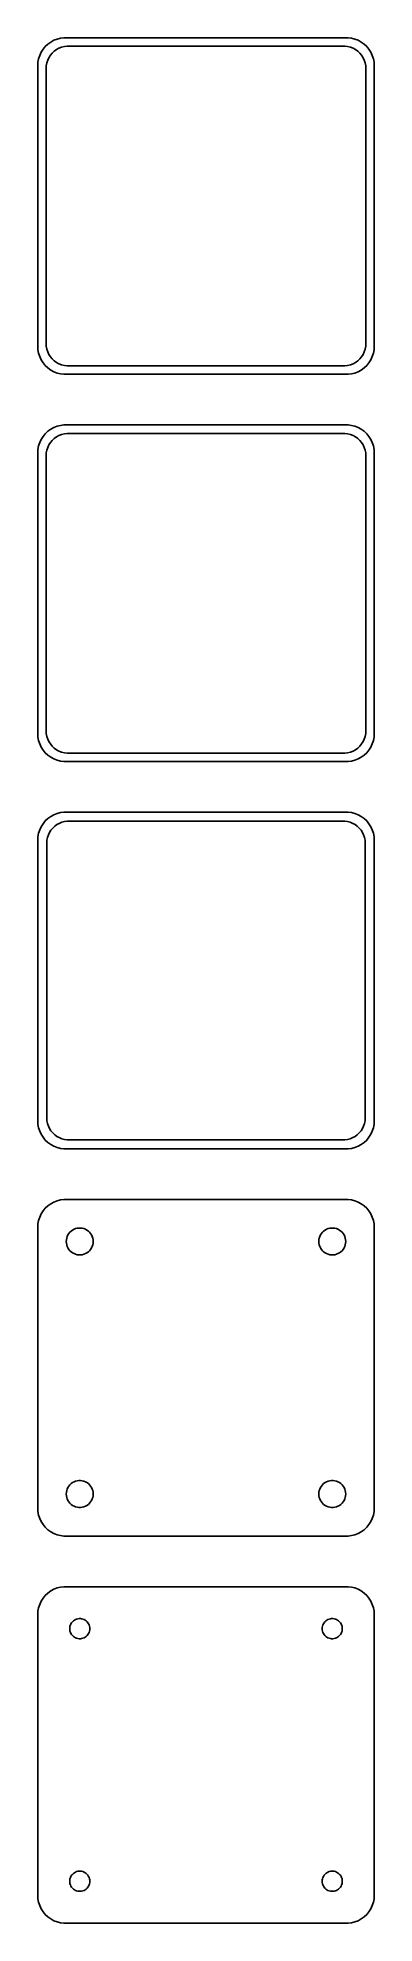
# Model space of a CAD drawing. Header units: metres. Extents: x -30 to 30, y 246 to 582.
import ezdxf

# ---------------------------------------------------------------- set-up
doc = ezdxf.new("R2010")
doc.units = ezdxf.units.M

msp = doc.modelspace()

# ---------------------------------------------------------------- linework, layer by layer
for p, q in [((-27.1289, 581.524), (-27.6791, 581.222)), ((-26.5451, 581.755), (-27.1289, 581.524)), ((-25.9369, 581.911), (-26.5451, 581.755)), ((-25.3139, 581.99), (-25.9369, 581.911)), ((25.3139, 581.99), (-25.3139, 581.99)), ((25.9369, 581.911), (25.3139, 581.99)), ((26.5451, 581.755), (25.9369, 581.911)), ((27.1289, 581.524), (26.5451, 581.755)), ((27.6791, 581.222), (27.1289, 581.524)), ((-29.8429, 578.243), (-29.9606, 577.627)), ((-29.6489, 578.841), (-29.8429, 578.243)), ((-29.3815, 579.409), (-29.6489, 578.841)), ((-29.0451, 579.939), (-29.3815, 579.409)), ((-28.6448, 580.423), (-29.0451, 579.939)), ((-28.1871, 580.853), (-28.6448, 580.423)), ((-28.3743, 577.495), (-28.2191, 577.972)), ((-28.2191, 577.972), (-28.0052, 578.427)), ((-27.6791, 581.222), (-28.1871, 580.853)), ((-28.0052, 578.427), (-27.7361, 578.851)), ((-27.7361, 578.851), (-27.4159, 579.238)), ((-27.4159, 579.238), (-27.0497, 579.582)), ((-27.0497, 579.582), (-26.6433, 579.877)), ((-26.6433, 579.877), (-26.2031, 580.119)), ((-26.2031, 580.119), (-25.7361, 580.304)), ((-25.7361, 580.304), (-25.2495, 580.429)), ((-25.2495, 580.429), (-24.7512, 580.492)), ((-24.7512, 580.492), (24.7512, 580.492)), ((24.7512, 580.492), (25.2495, 580.429)), ((25.2495, 580.429), (25.7361, 580.304)), ((25.7361, 580.304), (26.2031, 580.119)), ((26.2031, 580.119), (26.6433, 579.877)), ((26.6433, 579.877), (27.0497, 579.582)), ((27.0497, 579.582), (27.4159, 579.238)), ((27.4159, 579.238), (27.7361, 578.851)), ((28.1871, 580.853), (27.6791, 581.222)), ((27.7361, 578.851), (28.0052, 578.427)), ((28.0052, 578.427), (28.2191, 577.972)), ((28.6448, 580.423), (28.1871, 580.853)), ((28.2191, 577.972), (28.3743, 577.495)), ((29.0451, 579.939), (28.6448, 580.423)), ((29.3815, 579.409), (29.0451, 579.939)), ((29.6489, 578.841), (29.3815, 579.409)), ((29.8429, 578.243), (29.6489, 578.841)), ((29.9606, 577.627), (29.8429, 578.243)), ((-29.9606, 577.627), (-30, 577)), ((-30, 577), (-30, 527)), ((-28.5, 576.5), (-28.4684, 577.001)), ((-28.5, 527.5), (-28.5, 576.5)), ((-28.4684, 577.001), (-28.3743, 577.495)), ((28.3743, 577.495), (28.4684, 577.001)), ((28.4684, 577.001), (28.5, 576.5)), ((28.5, 576.5), (28.5, 527.5)), ((30, 577), (29.9606, 577.627)), ((30, 527), (30, 577)), ((-28.4684, 526.999), (-28.5, 527.5)), ((28.5, 527.5), (28.4684, 526.999)), ((-30, 527), (-29.9606, 526.373)), ((-29.9606, 526.373), (-29.8429, 525.757)), ((-29.8429, 525.757), (-29.6489, 525.159)), ((-29.6489, 525.159), (-29.3815, 524.591)), ((-29.3815, 524.591), (-29.0451, 524.061)), ((-28.3743, 526.505), (-28.4684, 526.999)), ((-28.2191, 526.028), (-28.3743, 526.505)), ((-28.0052, 525.573), (-28.2191, 526.028)), ((-27.7361, 525.149), (-28.0052, 525.573)), ((-27.4159, 524.762), (-27.7361, 525.149)), ((-27.0497, 524.418), (-27.4159, 524.762)), ((-26.6433, 524.123), (-27.0497, 524.418)), ((27.0497, 524.418), (26.6433, 524.123)), ((27.4159, 524.762), (27.0497, 524.418)), ((27.7361, 525.149), (27.4159, 524.762)), ((28.0052, 525.573), (27.7361, 525.149)), ((28.2191, 526.028), (28.0052, 525.573)), ((28.3743, 526.505), (28.2191, 526.028)), ((28.4684, 526.999), (28.3743, 526.505)), ((29.0451, 524.061), (29.3815, 524.591)), ((29.3815, 524.591), (29.6489, 525.159)), ((29.6489, 525.159), (29.8429, 525.757)), ((29.8429, 525.757), (29.9606, 526.373)), ((29.9606, 526.373), (30, 527)), ((-29.0451, 524.061), (-28.6448, 523.577)), ((-28.6448, 523.577), (-28.1871, 523.147)), ((-28.1871, 523.147), (-27.6791, 522.778)), ((-27.6791, 522.778), (-27.1289, 522.476)), ((-27.1289, 522.476), (-26.5451, 522.245)), ((-26.2031, 523.881), (-26.6433, 524.123)), ((-26.5451, 522.245), (-25.9369, 522.089)), ((-25.7361, 523.696), (-26.2031, 523.881)), ((-25.9369, 522.089), (-25.3139, 522.01)), ((-25.2495, 523.571), (-25.7361, 523.696)), ((-25.3139, 522.01), (25.3139, 522.01)), ((-24.7512, 523.508), (-25.2495, 523.571)), ((24.7512, 523.508), (-24.7512, 523.508)), ((25.2495, 523.571), (24.7512, 523.508)), ((25.7361, 523.696), (25.2495, 523.571)), ((25.3139, 522.01), (25.9369, 522.089)), ((26.2031, 523.881), (25.7361, 523.696)), ((25.9369, 522.089), (26.5451, 522.245)), ((26.6433, 524.123), (26.2031, 523.881)), ((26.5451, 522.245), (27.1289, 522.476)), ((27.1289, 522.476), (27.6791, 522.778)), ((27.6791, 522.778), (28.1871, 523.147)), ((28.1871, 523.147), (28.6448, 523.577)), ((28.6448, 523.577), (29.0451, 524.061)), ((-29.0451, 510.939), (-29.3815, 510.409)), ((-28.6448, 511.423), (-29.0451, 510.939)), ((-28.1871, 511.853), (-28.6448, 511.423)), ((-27.6791, 512.222), (-28.1871, 511.853)), ((-27.1289, 512.524), (-27.6791, 512.222)), ((-26.5451, 512.755), (-27.1289, 512.524)), ((-27.0497, 510.582), (-26.6433, 510.877)), ((-26.6433, 510.877), (-26.2031, 511.119)), ((-25.9369, 512.911), (-26.5451, 512.755)), ((-26.2031, 511.119), (-25.7361, 511.304)), ((-25.3139, 512.99), (-25.9369, 512.911)), ((-25.7361, 511.304), (-25.2495, 511.429)), ((25.3139, 512.99), (-25.3139, 512.99)), ((-25.2495, 511.429), (-24.7512, 511.492)), ((-24.7512, 511.492), (24.7512, 511.492)), ((24.7512, 511.492), (25.2495, 511.429)), ((25.2495, 511.429), (25.7361, 511.304)), ((25.9369, 512.911), (25.3139, 512.99)), ((25.7361, 511.304), (26.2031, 511.119)), ((26.5451, 512.755), (25.9369, 512.911)), ((26.2031, 511.119), (26.6433, 510.877)), ((27.1289, 512.524), (26.5451, 512.755)), ((26.6433, 510.877), (27.0497, 510.582)), ((27.6791, 512.222), (27.1289, 512.524)), ((28.1871, 511.853), (27.6791, 512.222)), ((28.6448, 511.423), (28.1871, 511.853)), ((29.0451, 510.939), (28.6448, 511.423)), ((29.3815, 510.409), (29.0451, 510.939)), ((-29.9606, 508.627), (-30, 508)), ((-30, 508), (-30, 458)), ((-29.8429, 509.243), (-29.9606, 508.627)), ((-29.6489, 509.841), (-29.8429, 509.243)), ((-29.3815, 510.409), (-29.6489, 509.841)), ((-28.5, 507.5), (-28.4684, 508.001)), ((-28.5, 458.5), (-28.5, 507.5)), ((-28.4684, 508.001), (-28.3743, 508.495)), ((-28.3743, 508.495), (-28.2191, 508.972)), ((-28.2191, 508.972), (-28.0052, 509.427)), ((-28.0052, 509.427), (-27.7361, 509.851)), ((-27.7361, 509.851), (-27.4159, 510.238)), ((-27.4159, 510.238), (-27.0497, 510.582)), ((27.0497, 510.582), (27.4159, 510.238)), ((27.4159, 510.238), (27.7361, 509.851)), ((27.7361, 509.851), (28.0052, 509.427)), ((28.0052, 509.427), (28.2191, 508.972)), ((28.2191, 508.972), (28.3743, 508.495)), ((28.3743, 508.495), (28.4684, 508.001)), ((28.4684, 508.001), (28.5, 507.5)), ((28.5, 507.5), (28.5, 458.5)), ((29.6489, 509.841), (29.3815, 510.409)), ((29.8429, 509.243), (29.6489, 509.841)), ((29.9606, 508.627), (29.8429, 509.243)), ((30, 508), (29.9606, 508.627)), ((30, 458), (30, 508)), ((-30, 458), (-29.9606, 457.373)), ((-29.9606, 457.373), (-29.8429, 456.757)), ((-28.4684, 457.999), (-28.5, 458.5)), ((-28.3743, 457.505), (-28.4684, 457.999)), ((-28.2191, 457.028), (-28.3743, 457.505)), ((-28.0052, 456.573), (-28.2191, 457.028)), ((28.2191, 457.028), (28.0052, 456.573)), ((28.3743, 457.505), (28.2191, 457.028)), ((28.4684, 457.999), (28.3743, 457.505)), ((28.5, 458.5), (28.4684, 457.999)), ((29.8429, 456.757), (29.9606, 457.373)), ((29.9606, 457.373), (30, 458)), ((-29.8429, 456.757), (-29.6489, 456.159)), ((-29.6489, 456.159), (-29.3815, 455.591)), ((-29.3815, 455.591), (-29.0451, 455.061)), ((-29.0451, 455.061), (-28.6448, 454.577)), ((-28.6448, 454.577), (-28.1871, 454.147)), ((-28.1871, 454.147), (-27.6791, 453.778)), ((-27.7361, 456.149), (-28.0052, 456.573)), ((-27.4159, 455.762), (-27.7361, 456.149)), ((-27.6791, 453.778), (-27.1289, 453.476)), ((-27.0497, 455.418), (-27.4159, 455.762)), ((-26.6433, 455.123), (-27.0497, 455.418)), ((-26.2031, 454.881), (-26.6433, 455.123)), ((-25.7361, 454.696), (-26.2031, 454.881)), ((-25.2495, 454.571), (-25.7361, 454.696)), ((-24.7512, 454.508), (-25.2495, 454.571)), ((24.7512, 454.508), (-24.7512, 454.508)), ((25.2495, 454.571), (24.7512, 454.508)), ((25.7361, 454.696), (25.2495, 454.571)), ((26.2031, 454.881), (25.7361, 454.696)), ((26.6433, 455.123), (26.2031, 454.881)), ((27.0497, 455.418), (26.6433, 455.123)), ((27.4159, 455.762), (27.0497, 455.418)), ((27.1289, 453.476), (27.6791, 453.778)), ((27.7361, 456.149), (27.4159, 455.762)), ((27.6791, 453.778), (28.1871, 454.147)), ((28.0052, 456.573), (27.7361, 456.149)), ((28.1871, 454.147), (28.6448, 454.577)), ((28.6448, 454.577), (29.0451, 455.061)), ((29.0451, 455.061), (29.3815, 455.591)), ((29.3815, 455.591), (29.6489, 456.159)), ((29.6489, 456.159), (29.8429, 456.757)), ((-27.1289, 453.476), (-26.5451, 453.245)), ((-26.5451, 453.245), (-25.9369, 453.089)), ((-25.9369, 453.089), (-25.3139, 453.01)), ((-25.3139, 453.01), (25.3139, 453.01)), ((25.3139, 453.01), (25.9369, 453.089)), ((25.9369, 453.089), (26.5451, 453.245)), ((26.5451, 453.245), (27.1289, 453.476)), ((-27.1289, 443.524), (-27.6791, 443.222)), ((-26.5451, 443.755), (-27.1289, 443.524)), ((-25.9369, 443.911), (-26.5451, 443.755)), ((-25.3139, 443.99), (-25.9369, 443.911)), ((25.3139, 443.99), (-25.3139, 443.99)), ((25.9369, 443.911), (25.3139, 443.99)), ((26.5451, 443.755), (25.9369, 443.911)), ((27.1289, 443.524), (26.5451, 443.755)), ((27.6791, 443.222), (27.1289, 443.524)), ((-29.8429, 440.243), (-29.9606, 439.627)), ((-29.6489, 440.841), (-29.8429, 440.243)), ((-29.3815, 441.409), (-29.6489, 440.841)), ((-29.0451, 441.939), (-29.3815, 441.409)), ((-28.6448, 442.423), (-29.0451, 441.939)), ((-28.1871, 442.853), (-28.6448, 442.423)), ((-27.6791, 443.222), (-28.1871, 442.853)), ((-28.1007, 439.926), (-27.8936, 440.366)), ((-27.8936, 440.366), (-27.633, 440.776)), ((-27.633, 440.776), (-27.323, 441.151)), ((-27.323, 441.151), (-26.9685, 441.484)), ((-26.9685, 441.484), (-26.5751, 441.77)), ((-26.5751, 441.77), (-26.1489, 442.004)), ((-26.1489, 442.004), (-25.6967, 442.183)), ((-25.6967, 442.183), (-25.2256, 442.304)), ((-25.2256, 442.304), (-24.7432, 442.365)), ((-24.7432, 442.365), (24.7432, 442.365)), ((24.7432, 442.365), (25.2256, 442.304)), ((25.2256, 442.304), (25.6967, 442.183)), ((25.6967, 442.183), (26.1489, 442.004)), ((26.1489, 442.004), (26.5751, 441.77)), ((26.5751, 441.77), (26.9685, 441.484)), ((26.9685, 441.484), (27.323, 441.151)), ((27.323, 441.151), (27.633, 440.776)), ((27.633, 440.776), (27.8936, 440.366)), ((28.1871, 442.853), (27.6791, 443.222)), ((27.8936, 440.366), (28.1007, 439.926)), ((28.6448, 442.423), (28.1871, 442.853)), ((29.0451, 441.939), (28.6448, 442.423)), ((29.3815, 441.409), (29.0451, 441.939)), ((29.6489, 440.841), (29.3815, 441.409)), ((29.8429, 440.243), (29.6489, 440.841)), ((29.9606, 439.627), (29.8429, 440.243)), ((-29.9606, 439.627), (-30, 439)), ((-30, 439), (-30, 389)), ((-28.3726, 438.5), (-28.3421, 438.985)), ((-28.3726, 389.5), (-28.3726, 438.5)), ((-28.3421, 438.985), (-28.251, 439.463)), ((-28.251, 439.463), (-28.1007, 439.926)), ((28.1007, 439.926), (28.251, 439.463)), ((28.251, 439.463), (28.3421, 438.985)), ((28.3421, 438.985), (28.3726, 438.5)), ((28.3726, 438.5), (28.3726, 389.5)), ((30, 439), (29.9606, 439.627)), ((30, 389), (30, 439)), ((-30, 389), (-29.9606, 388.373)), ((-29.9606, 388.373), (-29.8429, 387.757)), ((-29.8429, 387.757), (-29.6489, 387.159)), ((-29.6489, 387.159), (-29.3815, 386.591)), ((-29.3815, 386.591), (-29.0451, 386.061)), ((-28.3421, 389.015), (-28.3726, 389.5)), ((-28.251, 388.537), (-28.3421, 389.015)), ((-28.1007, 388.074), (-28.251, 388.537)), ((-27.8936, 387.634), (-28.1007, 388.074)), ((-27.633, 387.224), (-27.8936, 387.634)), ((-27.323, 386.849), (-27.633, 387.224)), ((-26.9685, 386.516), (-27.323, 386.849)), ((-26.5751, 386.23), (-26.9685, 386.516)), ((26.9685, 386.516), (26.5751, 386.23)), ((27.323, 386.849), (26.9685, 386.516)), ((27.633, 387.224), (27.323, 386.849)), ((27.8936, 387.634), (27.633, 387.224)), ((28.1007, 388.074), (27.8936, 387.634)), ((28.251, 388.537), (28.1007, 388.074)), ((28.3421, 389.015), (28.251, 388.537)), ((28.3726, 389.5), (28.3421, 389.015)), ((29.0451, 386.061), (29.3815, 386.591)), ((29.3815, 386.591), (29.6489, 387.159)), ((29.6489, 387.159), (29.8429, 387.757)), ((29.8429, 387.757), (29.9606, 388.373)), ((29.9606, 388.373), (30, 389)), ((-29.0451, 386.061), (-28.6448, 385.577)), ((-28.6448, 385.577), (-28.1871, 385.147)), ((-28.1871, 385.147), (-27.6791, 384.778)), ((-27.6791, 384.778), (-27.1289, 384.476)), ((-27.1289, 384.476), (-26.5451, 384.245)), ((-26.1489, 385.996), (-26.5751, 386.23)), ((-26.5451, 384.245), (-25.9369, 384.089)), ((-25.6967, 385.817), (-26.1489, 385.996)), ((-25.9369, 384.089), (-25.3139, 384.01)), ((-25.2256, 385.696), (-25.6967, 385.817)), ((-25.3139, 384.01), (25.3139, 384.01)), ((-24.7432, 385.635), (-25.2256, 385.696)), ((24.7432, 385.635), (-24.7432, 385.635)), ((25.2256, 385.696), (24.7432, 385.635)), ((25.6967, 385.817), (25.2256, 385.696)), ((25.3139, 384.01), (25.9369, 384.089)), ((26.1489, 385.996), (25.6967, 385.817)), ((25.9369, 384.089), (26.5451, 384.245)), ((26.5751, 386.23), (26.1489, 385.996)), ((26.5451, 384.245), (27.1289, 384.476)), ((27.1289, 384.476), (27.6791, 384.778)), ((27.6791, 384.778), (28.1871, 385.147)), ((28.1871, 385.147), (28.6448, 385.577)), ((28.6448, 385.577), (29.0451, 386.061)), ((-29.0451, 372.939), (-29.3815, 372.409)), ((-28.6448, 373.423), (-29.0451, 372.939)), ((-28.1871, 373.853), (-28.6448, 373.423)), ((-27.6791, 374.222), (-28.1871, 373.853)), ((-27.1289, 374.524), (-27.6791, 374.222)), ((-26.5451, 374.755), (-27.1289, 374.524)), ((-25.9369, 374.911), (-26.5451, 374.755)), ((-25.3139, 374.99), (-25.9369, 374.911)), ((25.3139, 374.99), (-25.3139, 374.99)), ((25.9369, 374.911), (25.3139, 374.99)), ((26.5451, 374.755), (25.9369, 374.911)), ((27.1289, 374.524), (26.5451, 374.755)), ((27.6791, 374.222), (27.1289, 374.524)), ((28.1871, 373.853), (27.6791, 374.222)), ((28.6448, 373.423), (28.1871, 373.853)), ((29.0451, 372.939), (28.6448, 373.423)), ((29.3815, 372.409), (29.0451, 372.939)), ((-29.9606, 370.627), (-30, 370)), ((-30, 370), (-30, 320)), ((-29.8429, 371.243), (-29.9606, 370.627)), ((-29.6489, 371.841), (-29.8429, 371.243)), ((-29.3815, 372.409), (-29.6489, 371.841)), ((-23.786, 369.526), (-23.5219, 369.672)), ((-23.5219, 369.672), (-23.2416, 369.783)), ((-23.2416, 369.783), (-22.9497, 369.857)), ((-22.9497, 369.857), (-22.6507, 369.895)), ((-22.6507, 369.895), (-22.3493, 369.895)), ((-22.3493, 369.895), (-22.0503, 369.857)), ((-22.0503, 369.857), (-21.7583, 369.783)), ((-21.7583, 369.783), (-21.4781, 369.672)), ((-21.4781, 369.672), (-21.214, 369.526)), ((21.214, 369.526), (21.4781, 369.672)), ((21.4781, 369.672), (21.7583, 369.783)), ((21.7583, 369.783), (22.0503, 369.857)), ((22.0503, 369.857), (22.3493, 369.895)), ((22.3493, 369.895), (22.6507, 369.895)), ((22.6507, 369.895), (22.9497, 369.857)), ((22.9497, 369.857), (23.2416, 369.783)), ((23.2416, 369.783), (23.5219, 369.672)), ((23.5219, 369.672), (23.786, 369.526)), ((29.6489, 371.841), (29.3815, 372.409)), ((29.8429, 371.243), (29.6489, 371.841)), ((29.9606, 370.627), (29.8429, 371.243)), ((30, 370), (29.9606, 370.627)), ((30, 320), (30, 370)), ((-24.9, 367.5), (-24.8811, 367.801)), ((-24.8811, 367.199), (-24.9, 367.5)), ((-24.8811, 367.801), (-24.8246, 368.097)), ((-24.8246, 366.903), (-24.8811, 367.199)), ((-24.8246, 368.097), (-24.7315, 368.383)), ((-24.7315, 366.617), (-24.8246, 366.903)), ((-24.7315, 368.383), (-24.6031, 368.656)), ((-24.6031, 366.344), (-24.7315, 366.617)), ((-24.6031, 368.656), (-24.4416, 368.911)), ((-24.4416, 366.089), (-24.6031, 366.344)), ((-24.4416, 368.911), (-24.2495, 369.143)), ((-24.2495, 369.143), (-24.0298, 369.349)), ((-24.0298, 369.349), (-23.786, 369.526)), ((-21.214, 369.526), (-20.9702, 369.349)), ((-20.9702, 369.349), (-20.7505, 369.143)), ((-20.7505, 369.143), (-20.5583, 368.911)), ((-20.5583, 368.911), (-20.3969, 368.656)), ((-20.3969, 366.344), (-20.5583, 366.089)), ((-20.3969, 368.656), (-20.2685, 368.383)), ((-20.2685, 366.617), (-20.3969, 366.344)), ((-20.2685, 368.383), (-20.1754, 368.097)), ((-20.1754, 366.903), (-20.2685, 366.617)), ((-20.1754, 368.097), (-20.1189, 367.801)), ((-20.1189, 367.199), (-20.1754, 366.903)), ((-20.1189, 367.801), (-20.1, 367.5)), ((-20.1, 367.5), (-20.1189, 367.199)), ((20.1, 367.5), (20.1189, 367.801)), ((20.1189, 367.199), (20.1, 367.5)), ((20.1189, 367.801), (20.1754, 368.097)), ((20.1754, 366.903), (20.1189, 367.199)), ((20.1754, 368.097), (20.2685, 368.383)), ((20.2685, 366.617), (20.1754, 366.903)), ((20.2685, 368.383), (20.3969, 368.656)), ((20.3969, 366.344), (20.2685, 366.617)), ((20.3969, 368.656), (20.5583, 368.911)), ((20.5583, 366.089), (20.3969, 366.344)), ((20.5583, 368.911), (20.7505, 369.143)), ((20.7505, 369.143), (20.9702, 369.349)), ((20.9702, 369.349), (21.214, 369.526)), ((23.786, 369.526), (24.0298, 369.349)), ((24.0298, 369.349), (24.2495, 369.143)), ((24.2495, 369.143), (24.4416, 368.911)), ((24.4416, 368.911), (24.6031, 368.656)), ((24.6031, 366.344), (24.4416, 366.089)), ((24.6031, 368.656), (24.7315, 368.383)), ((24.7315, 366.617), (24.6031, 366.344)), ((24.7315, 368.383), (24.8246, 368.097)), ((24.8246, 366.903), (24.7315, 366.617)), ((24.8246, 368.097), (24.8811, 367.801)), ((24.8811, 367.199), (24.8246, 366.903)), ((24.8811, 367.801), (24.9, 367.5)), ((24.9, 367.5), (24.8811, 367.199)), ((-24.2495, 365.857), (-24.4416, 366.089)), ((-24.0298, 365.651), (-24.2495, 365.857)), ((-23.786, 365.474), (-24.0298, 365.651)), ((-23.5219, 365.328), (-23.786, 365.474)), ((-23.2416, 365.217), (-23.5219, 365.328)), ((-22.9497, 365.143), (-23.2416, 365.217)), ((-22.6507, 365.105), (-22.9497, 365.143)), ((-22.3493, 365.105), (-22.6507, 365.105)), ((-22.0503, 365.143), (-22.3493, 365.105)), ((-21.7583, 365.217), (-22.0503, 365.143)), ((-21.4781, 365.328), (-21.7583, 365.217)), ((-21.214, 365.474), (-21.4781, 365.328)), ((-20.9702, 365.651), (-21.214, 365.474)), ((-20.7505, 365.857), (-20.9702, 365.651)), ((-20.5583, 366.089), (-20.7505, 365.857)), ((20.7505, 365.857), (20.5583, 366.089)), ((20.9702, 365.651), (20.7505, 365.857)), ((21.214, 365.474), (20.9702, 365.651)), ((21.4781, 365.328), (21.214, 365.474)), ((21.7583, 365.217), (21.4781, 365.328)), ((22.0503, 365.143), (21.7583, 365.217)), ((22.3493, 365.105), (22.0503, 365.143)), ((22.6507, 365.105), (22.3493, 365.105)), ((22.9497, 365.143), (22.6507, 365.105)), ((23.2416, 365.217), (22.9497, 365.143)), ((23.5219, 365.328), (23.2416, 365.217)), ((23.786, 365.474), (23.5219, 365.328)), ((24.0298, 365.651), (23.786, 365.474)), ((24.2495, 365.857), (24.0298, 365.651)), ((24.4416, 366.089), (24.2495, 365.857)), ((-24.9, 322.5), (-24.8811, 322.801)), ((-24.8811, 322.801), (-24.8246, 323.097)), ((-24.8246, 323.097), (-24.7315, 323.383)), ((-24.7315, 323.383), (-24.6031, 323.656)), ((-24.6031, 323.656), (-24.4416, 323.911)), ((-24.4416, 323.911), (-24.2495, 324.143)), ((-24.2495, 324.143), (-24.0298, 324.349)), ((-24.0298, 324.349), (-23.786, 324.526)), ((-23.786, 324.526), (-23.5219, 324.672)), ((-23.5219, 324.672), (-23.2416, 324.783)), ((-23.2416, 324.783), (-22.9497, 324.857)), ((-22.9497, 324.857), (-22.6507, 324.895)), ((-22.6507, 324.895), (-22.3493, 324.895)), ((-22.3493, 324.895), (-22.0503, 324.857)), ((-22.0503, 324.857), (-21.7583, 324.783)), ((-21.7583, 324.783), (-21.4781, 324.672)), ((-21.4781, 324.672), (-21.214, 324.526)), ((-21.214, 324.526), (-20.9702, 324.349)), ((-20.9702, 324.349), (-20.7505, 324.143)), ((-20.7505, 324.143), (-20.5583, 323.911)), ((-20.5583, 323.911), (-20.3969, 323.656)), ((-20.3969, 323.656), (-20.2685, 323.383)), ((-20.2685, 323.383), (-20.1754, 323.097)), ((-20.1754, 323.097), (-20.1189, 322.801)), ((-20.1189, 322.801), (-20.1, 322.5)), ((20.1, 322.5), (20.1189, 322.801)), ((20.1189, 322.801), (20.1754, 323.097)), ((20.1754, 323.097), (20.2685, 323.383)), ((20.2685, 323.383), (20.3969, 323.656)), ((20.3969, 323.656), (20.5583, 323.911)), ((20.5583, 323.911), (20.7505, 324.143)), ((20.7505, 324.143), (20.9702, 324.349)), ((20.9702, 324.349), (21.214, 324.526)), ((21.214, 324.526), (21.4781, 324.672)), ((21.4781, 324.672), (21.7583, 324.783)), ((21.7583, 324.783), (22.0503, 324.857)), ((22.0503, 324.857), (22.3493, 324.895)), ((22.3493, 324.895), (22.6507, 324.895)), ((22.6507, 324.895), (22.9497, 324.857)), ((22.9497, 324.857), (23.2416, 324.783)), ((23.2416, 324.783), (23.5219, 324.672)), ((23.5219, 324.672), (23.786, 324.526)), ((23.786, 324.526), (24.0298, 324.349)), ((24.0298, 324.349), (24.2495, 324.143)), ((24.2495, 324.143), (24.4416, 323.911)), ((24.4416, 323.911), (24.6031, 323.656)), ((24.6031, 323.656), (24.7315, 323.383)), ((24.7315, 323.383), (24.8246, 323.097)), ((24.8246, 323.097), (24.8811, 322.801)), ((24.8811, 322.801), (24.9, 322.5)), ((-30, 320), (-29.9606, 319.373)), ((-29.9606, 319.373), (-29.8429, 318.757)), ((-24.8811, 322.199), (-24.9, 322.5)), ((-24.8246, 321.903), (-24.8811, 322.199)), ((-24.7315, 321.617), (-24.8246, 321.903)), ((-24.6031, 321.344), (-24.7315, 321.617)), ((-24.4416, 321.089), (-24.6031, 321.344)), ((-24.2495, 320.857), (-24.4416, 321.089)), ((-24.0298, 320.651), (-24.2495, 320.857)), ((-23.786, 320.474), (-24.0298, 320.651)), ((-23.5219, 320.328), (-23.786, 320.474)), ((-23.2416, 320.217), (-23.5219, 320.328)), ((-22.9497, 320.143), (-23.2416, 320.217)), ((-22.6507, 320.105), (-22.9497, 320.143)), ((-22.3493, 320.105), (-22.6507, 320.105)), ((-22.0503, 320.143), (-22.3493, 320.105)), ((-21.7583, 320.217), (-22.0503, 320.143)), ((-21.4781, 320.328), (-21.7583, 320.217)), ((-21.214, 320.474), (-21.4781, 320.328)), ((-20.9702, 320.651), (-21.214, 320.474)), ((-20.7505, 320.857), (-20.9702, 320.651)), ((-20.5583, 321.089), (-20.7505, 320.857)), ((-20.3969, 321.344), (-20.5583, 321.089)), ((-20.2685, 321.617), (-20.3969, 321.344)), ((-20.1754, 321.903), (-20.2685, 321.617)), ((-20.1189, 322.199), (-20.1754, 321.903)), ((-20.1, 322.5), (-20.1189, 322.199)), ((20.1189, 322.199), (20.1, 322.5)), ((20.1754, 321.903), (20.1189, 322.199)), ((20.2685, 321.617), (20.1754, 321.903)), ((20.3969, 321.344), (20.2685, 321.617)), ((20.5583, 321.089), (20.3969, 321.344)), ((20.7505, 320.857), (20.5583, 321.089)), ((20.9702, 320.651), (20.7505, 320.857)), ((21.214, 320.474), (20.9702, 320.651)), ((21.4781, 320.328), (21.214, 320.474)), ((21.7583, 320.217), (21.4781, 320.328)), ((22.0503, 320.143), (21.7583, 320.217)), ((22.3493, 320.105), (22.0503, 320.143)), ((22.6507, 320.105), (22.3493, 320.105)), ((22.9497, 320.143), (22.6507, 320.105)), ((23.2416, 320.217), (22.9497, 320.143)), ((23.5219, 320.328), (23.2416, 320.217)), ((23.786, 320.474), (23.5219, 320.328)), ((24.0298, 320.651), (23.786, 320.474)), ((24.2495, 320.857), (24.0298, 320.651)), ((24.4416, 321.089), (24.2495, 320.857)), ((24.6031, 321.344), (24.4416, 321.089)), ((24.7315, 321.617), (24.6031, 321.344)), ((24.8246, 321.903), (24.7315, 321.617)), ((24.8811, 322.199), (24.8246, 321.903)), ((24.9, 322.5), (24.8811, 322.199)), ((29.8429, 318.757), (29.9606, 319.373)), ((29.9606, 319.373), (30, 320)), ((-29.8429, 318.757), (-29.6489, 318.159)), ((-29.6489, 318.159), (-29.3815, 317.591)), ((-29.3815, 317.591), (-29.0451, 317.061)), ((-29.0451, 317.061), (-28.6448, 316.577)), ((-28.6448, 316.577), (-28.1871, 316.147)), ((-28.1871, 316.147), (-27.6791, 315.778)), ((27.6791, 315.778), (28.1871, 316.147)), ((28.1871, 316.147), (28.6448, 316.577)), ((28.6448, 316.577), (29.0451, 317.061)), ((29.0451, 317.061), (29.3815, 317.591)), ((29.3815, 317.591), (29.6489, 318.159)), ((29.6489, 318.159), (29.8429, 318.757)), ((-27.6791, 315.778), (-27.1289, 315.476)), ((-27.1289, 315.476), (-26.5451, 315.245)), ((-26.5451, 315.245), (-25.9369, 315.089)), ((-25.9369, 315.089), (-25.3139, 315.01)), ((-25.3139, 315.01), (25.3139, 315.01)), ((25.3139, 315.01), (25.9369, 315.089)), ((25.9369, 315.089), (26.5451, 315.245)), ((26.5451, 315.245), (27.1289, 315.476)), ((27.1289, 315.476), (27.6791, 315.778)), ((-26.5451, 305.755), (-27.1289, 305.524)), ((-25.9369, 305.911), (-26.5451, 305.755)), ((-25.3139, 305.99), (-25.9369, 305.911)), ((25.3139, 305.99), (-25.3139, 305.99)), ((25.9369, 305.911), (25.3139, 305.99)), ((26.5451, 305.755), (25.9369, 305.911)), ((27.1289, 305.524), (26.5451, 305.755)), ((-29.6489, 302.841), (-29.8429, 302.243)), ((-29.3815, 303.409), (-29.6489, 302.841)), ((-29.0451, 303.939), (-29.3815, 303.409)), ((-28.6448, 304.423), (-29.0451, 303.939)), ((-28.1871, 304.853), (-28.6448, 304.423)), ((-27.6791, 305.222), (-28.1871, 304.853)), ((-27.1289, 305.524), (-27.6791, 305.222)), ((27.6791, 305.222), (27.1289, 305.524)), ((28.1871, 304.853), (27.6791, 305.222)), ((28.6448, 304.423), (28.1871, 304.853)), ((29.0451, 303.939), (28.6448, 304.423)), ((29.3815, 303.409), (29.0451, 303.939)), ((29.6489, 302.841), (29.3815, 303.409)), ((29.8429, 302.243), (29.6489, 302.841)), ((-29.9606, 301.627), (-30, 301)), ((-30, 301), (-30, 251)), ((-29.8429, 302.243), (-29.9606, 301.627)), ((-24.2434, 298.948), (-24.1736, 299.163)), ((-24.1736, 299.163), (-24.0773, 299.367)), ((-24.0773, 299.367), (-23.9562, 299.558)), ((-23.9562, 299.558), (-23.8121, 299.732)), ((-23.8121, 299.732), (-23.6474, 299.887)), ((-23.6474, 299.887), (-23.4645, 300.02)), ((-23.4645, 300.02), (-23.2664, 300.129)), ((-23.2664, 300.129), (-23.0562, 300.212)), ((-23.0562, 300.212), (-22.8373, 300.268)), ((-22.8373, 300.268), (-22.613, 300.296)), ((-22.613, 300.296), (-22.387, 300.296)), ((-22.387, 300.296), (-22.1627, 300.268)), ((-22.1627, 300.268), (-21.9438, 300.212)), ((-21.9438, 300.212), (-21.7336, 300.129)), ((-21.7336, 300.129), (-21.5355, 300.02)), ((-21.5355, 300.02), (-21.3526, 299.887)), ((-21.3526, 299.887), (-21.1879, 299.732)), ((-21.1879, 299.732), (-21.0438, 299.558)), ((-21.0438, 299.558), (-20.9226, 299.367)), ((-20.9226, 299.367), (-20.8264, 299.163)), ((-20.8264, 299.163), (-20.7565, 298.948)), ((20.7565, 298.948), (20.8264, 299.163)), ((20.8264, 299.163), (20.9226, 299.367)), ((20.9226, 299.367), (21.0438, 299.558)), ((21.0438, 299.558), (21.1879, 299.732)), ((21.1879, 299.732), (21.3526, 299.887)), ((21.3526, 299.887), (21.5355, 300.02)), ((21.5355, 300.02), (21.7336, 300.129)), ((21.7336, 300.129), (21.9438, 300.212)), ((21.9438, 300.212), (22.1627, 300.268)), ((22.1627, 300.268), (22.387, 300.296)), ((22.387, 300.296), (22.613, 300.296)), ((22.613, 300.296), (22.8373, 300.268)), ((22.8373, 300.268), (23.0562, 300.212)), ((23.0562, 300.212), (23.2664, 300.129)), ((23.2664, 300.129), (23.4645, 300.02)), ((23.4645, 300.02), (23.6474, 299.887)), ((23.6474, 299.887), (23.8121, 299.732)), ((23.8121, 299.732), (23.9562, 299.558)), ((23.9562, 299.558), (24.0773, 299.367)), ((24.0773, 299.367), (24.1736, 299.163)), ((24.1736, 299.163), (24.2434, 298.948)), ((29.9606, 301.627), (29.8429, 302.243)), ((30, 301), (29.9606, 301.627)), ((30, 251), (30, 301)), ((-24.3, 298.5), (-24.2858, 298.726)), ((-24.2858, 298.274), (-24.3, 298.5)), ((-24.2858, 298.726), (-24.2434, 298.948)), ((-24.2434, 298.052), (-24.2858, 298.274)), ((-24.1736, 297.837), (-24.2434, 298.052)), ((-24.0773, 297.633), (-24.1736, 297.837)), ((-23.9562, 297.442), (-24.0773, 297.633)), ((-23.8121, 297.268), (-23.9562, 297.442)), ((-23.6474, 297.113), (-23.8121, 297.268)), ((-23.4645, 296.98), (-23.6474, 297.113)), ((-23.2664, 296.871), (-23.4645, 296.98)), ((-23.0562, 296.788), (-23.2664, 296.871)), ((-22.8373, 296.732), (-23.0562, 296.788)), ((-22.613, 296.704), (-22.8373, 296.732)), ((-22.387, 296.704), (-22.613, 296.704)), ((-22.1627, 296.732), (-22.387, 296.704)), ((-21.9438, 296.788), (-22.1627, 296.732)), ((-21.7336, 296.871), (-21.9438, 296.788)), ((-21.5355, 296.98), (-21.7336, 296.871)), ((-21.3526, 297.113), (-21.5355, 296.98)), ((-21.1879, 297.268), (-21.3526, 297.113)), ((-21.0438, 297.442), (-21.1879, 297.268)), ((-20.9226, 297.633), (-21.0438, 297.442)), ((-20.8264, 297.837), (-20.9226, 297.633)), ((-20.7565, 298.052), (-20.8264, 297.837)), ((-20.7565, 298.948), (-20.7142, 298.726)), ((-20.7142, 298.274), (-20.7565, 298.052)), ((-20.7142, 298.726), (-20.7, 298.5)), ((-20.7, 298.5), (-20.7142, 298.274)), ((20.7, 298.5), (20.7142, 298.726)), ((20.7142, 298.274), (20.7, 298.5)), ((20.7142, 298.726), (20.7565, 298.948)), ((20.7565, 298.052), (20.7142, 298.274)), ((20.8264, 297.837), (20.7565, 298.052)), ((20.9226, 297.633), (20.8264, 297.837)), ((21.0438, 297.442), (20.9226, 297.633)), ((21.1879, 297.268), (21.0438, 297.442)), ((21.3526, 297.113), (21.1879, 297.268)), ((21.5355, 296.98), (21.3526, 297.113)), ((21.7336, 296.871), (21.5355, 296.98)), ((21.9438, 296.788), (21.7336, 296.871)), ((22.1627, 296.732), (21.9438, 296.788)), ((22.387, 296.704), (22.1627, 296.732)), ((22.613, 296.704), (22.387, 296.704)), ((22.8373, 296.732), (22.613, 296.704)), ((23.0562, 296.788), (22.8373, 296.732)), ((23.2664, 296.871), (23.0562, 296.788)), ((23.4645, 296.98), (23.2664, 296.871)), ((23.6474, 297.113), (23.4645, 296.98)), ((23.8121, 297.268), (23.6474, 297.113)), ((23.9562, 297.442), (23.8121, 297.268)), ((24.0773, 297.633), (23.9562, 297.442)), ((24.1736, 297.837), (24.0773, 297.633)), ((24.2434, 298.052), (24.1736, 297.837)), ((24.2434, 298.948), (24.2858, 298.726)), ((24.2858, 298.274), (24.2434, 298.052)), ((24.2858, 298.726), (24.3, 298.5)), ((24.3, 298.5), (24.2858, 298.274)), ((-24.3, 253.5), (-24.2858, 253.726)), ((-24.2858, 253.274), (-24.3, 253.5)), ((-24.2858, 253.726), (-24.2434, 253.948)), ((-24.2434, 253.052), (-24.2858, 253.274)), ((-24.2434, 253.948), (-24.1736, 254.163)), ((-24.1736, 252.837), (-24.2434, 253.052)), ((-24.1736, 254.163), (-24.0773, 254.367)), ((-24.0773, 252.633), (-24.1736, 252.837)), ((-24.0773, 254.367), (-23.9562, 254.558)), ((-23.9562, 252.442), (-24.0773, 252.633)), ((-23.9562, 254.558), (-23.8121, 254.732)), ((-23.8121, 252.268), (-23.9562, 252.442)), ((-23.8121, 254.732), (-23.6474, 254.887)), ((-23.6474, 252.113), (-23.8121, 252.268)), ((-23.6474, 254.887), (-23.4645, 255.02)), ((-23.4645, 251.98), (-23.6474, 252.113)), ((-23.4645, 255.02), (-23.2664, 255.129)), ((-23.2664, 255.129), (-23.0562, 255.212)), ((-23.0562, 255.212), (-22.8373, 255.268)), ((-22.8373, 255.268), (-22.613, 255.296)), ((-22.613, 255.296), (-22.387, 255.296)), ((-22.387, 255.296), (-22.1627, 255.268)), ((-22.1627, 255.268), (-21.9438, 255.212)), ((-21.9438, 255.212), (-21.7336, 255.129)), ((-21.7336, 255.129), (-21.5355, 255.02)), ((-21.5355, 255.02), (-21.3526, 254.887)), ((-21.3526, 252.113), (-21.5355, 251.98)), ((-21.3526, 254.887), (-21.1879, 254.732)), ((-21.1879, 252.268), (-21.3526, 252.113)), ((-21.1879, 254.732), (-21.0438, 254.558)), ((-21.0438, 252.442), (-21.1879, 252.268)), ((-21.0438, 254.558), (-20.9226, 254.367)), ((-20.9226, 252.633), (-21.0438, 252.442)), ((-20.9226, 254.367), (-20.8264, 254.163)), ((-20.8264, 252.837), (-20.9226, 252.633)), ((-20.8264, 254.163), (-20.7565, 253.948)), ((-20.7565, 253.052), (-20.8264, 252.837)), ((-20.7565, 253.948), (-20.7142, 253.726)), ((-20.7142, 253.274), (-20.7565, 253.052)), ((-20.7142, 253.726), (-20.7, 253.5)), ((-20.7, 253.5), (-20.7142, 253.274)), ((20.7, 253.5), (20.7142, 253.726)), ((20.7142, 253.274), (20.7, 253.5)), ((20.7142, 253.726), (20.7565, 253.948)), ((20.7565, 253.052), (20.7142, 253.274)), ((20.7565, 253.948), (20.8264, 254.163)), ((20.8264, 252.837), (20.7565, 253.052)), ((20.8264, 254.163), (20.9226, 254.367)), ((20.9226, 252.633), (20.8264, 252.837)), ((20.9226, 254.367), (21.0438, 254.558)), ((21.0438, 252.442), (20.9226, 252.633)), ((21.0438, 254.558), (21.1879, 254.732)), ((21.1879, 252.268), (21.0438, 252.442)), ((21.1879, 254.732), (21.3526, 254.887)), ((21.3526, 252.113), (21.1879, 252.268)), ((21.3526, 254.887), (21.5355, 255.02)), ((21.5355, 251.98), (21.3526, 252.113)), ((21.5355, 255.02), (21.7336, 255.129)), ((21.7336, 255.129), (21.9438, 255.212)), ((21.9438, 255.212), (22.1627, 255.268)), ((22.1627, 255.268), (22.387, 255.296)), ((22.387, 255.296), (22.613, 255.296)), ((22.613, 255.296), (22.8373, 255.268)), ((22.8373, 255.268), (23.0562, 255.212)), ((23.0562, 255.212), (23.2664, 255.129)), ((23.2664, 255.129), (23.4645, 255.02)), ((23.4645, 255.02), (23.6474, 254.887)), ((23.6474, 252.113), (23.4645, 251.98)), ((23.6474, 254.887), (23.8121, 254.732)), ((23.8121, 252.268), (23.6474, 252.113)), ((23.8121, 254.732), (23.9562, 254.558)), ((23.9562, 252.442), (23.8121, 252.268)), ((23.9562, 254.558), (24.0773, 254.367)), ((24.0773, 252.633), (23.9562, 252.442)), ((24.0773, 254.367), (24.1736, 254.163)), ((24.1736, 252.837), (24.0773, 252.633)), ((24.1736, 254.163), (24.2434, 253.948)), ((24.2434, 253.052), (24.1736, 252.837)), ((24.2434, 253.948), (24.2858, 253.726)), ((24.2858, 253.274), (24.2434, 253.052)), ((24.2858, 253.726), (24.3, 253.5)), ((24.3, 253.5), (24.2858, 253.274)), ((-30, 251), (-29.9606, 250.373)), ((-29.9606, 250.373), (-29.8429, 249.757)), ((-29.8429, 249.757), (-29.6489, 249.159)), ((-29.6489, 249.159), (-29.3815, 248.591)), ((-23.2664, 251.871), (-23.4645, 251.98)), ((-23.0562, 251.788), (-23.2664, 251.871)), ((-22.8373, 251.732), (-23.0562, 251.788)), ((-22.613, 251.704), (-22.8373, 251.732)), ((-22.387, 251.704), (-22.613, 251.704)), ((-22.1627, 251.732), (-22.387, 251.704)), ((-21.9438, 251.788), (-22.1627, 251.732)), ((-21.7336, 251.871), (-21.9438, 251.788)), ((-21.5355, 251.98), (-21.7336, 251.871)), ((21.7336, 251.871), (21.5355, 251.98)), ((21.9438, 251.788), (21.7336, 251.871)), ((22.1627, 251.732), (21.9438, 251.788)), ((22.387, 251.704), (22.1627, 251.732)), ((22.613, 251.704), (22.387, 251.704)), ((22.8373, 251.732), (22.613, 251.704)), ((23.0562, 251.788), (22.8373, 251.732)), ((23.2664, 251.871), (23.0562, 251.788)), ((23.4645, 251.98), (23.2664, 251.871)), ((29.3815, 248.591), (29.6489, 249.159)), ((29.6489, 249.159), (29.8429, 249.757)), ((29.8429, 249.757), (29.9606, 250.373)), ((29.9606, 250.373), (30, 251)), ((-29.3815, 248.591), (-29.0451, 248.061)), ((-29.0451, 248.061), (-28.6448, 247.577)), ((-28.6448, 247.577), (-28.1871, 247.147)), ((-28.1871, 247.147), (-27.6791, 246.778)), ((-27.6791, 246.778), (-27.1289, 246.476)), ((-27.1289, 246.476), (-26.5451, 246.245)), ((-26.5451, 246.245), (-25.9369, 246.089)), ((-25.9369, 246.089), (-25.3139, 246.01)), ((-25.3139, 246.01), (25.3139, 246.01)), ((25.3139, 246.01), (25.9369, 246.089)), ((25.9369, 246.089), (26.5451, 246.245)), ((26.5451, 246.245), (27.1289, 246.476)), ((27.1289, 246.476), (27.6791, 246.778)), ((27.6791, 246.778), (28.1871, 247.147)), ((28.1871, 247.147), (28.6448, 247.577)), ((28.6448, 247.577), (29.0451, 248.061)), ((29.0451, 248.061), (29.3815, 248.591))]:
    msp.add_line(p, q)

doc.saveas('drawing.dxf')
